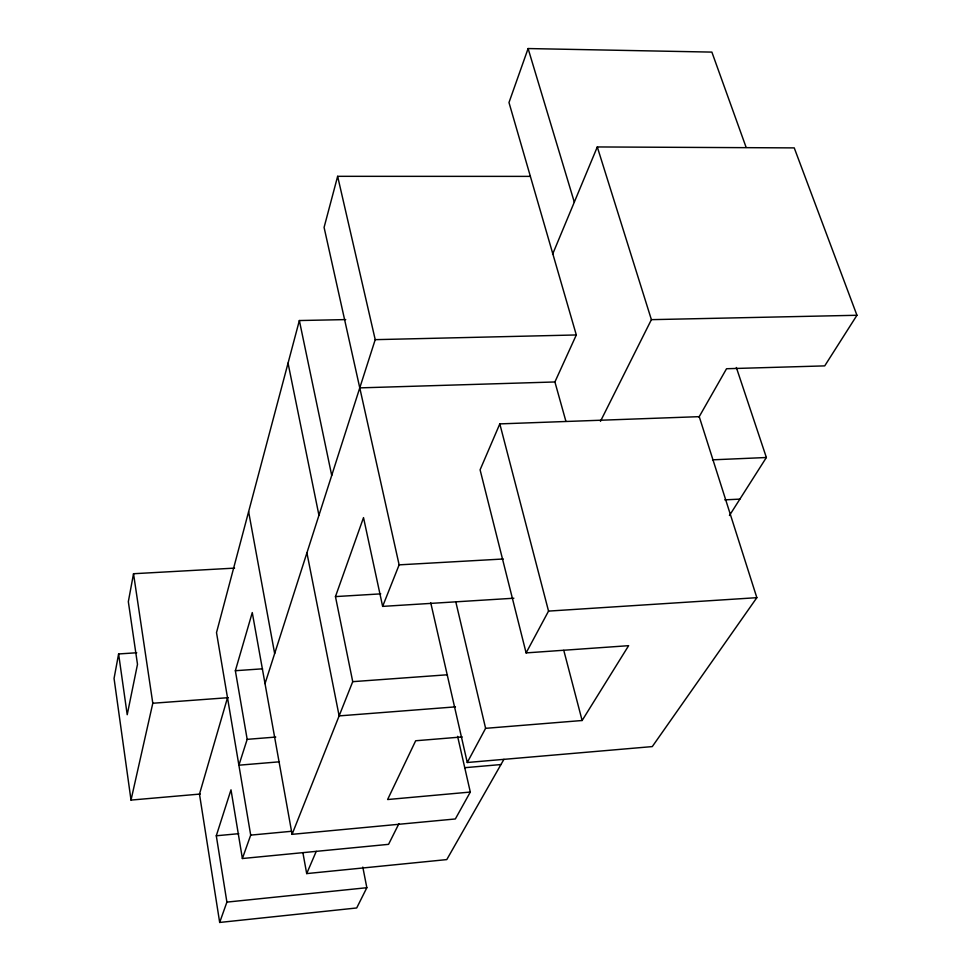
<?xml version="1.0" encoding="UTF-8"?>
<svg xmlns="http://www.w3.org/2000/svg" width="971" height="971" viewBox="0 0 971 971"><rect width="100%" height="100%" fill="white"/><g stroke="black" fill="none" stroke-linecap="round" stroke-linejoin="round"><path stroke-width="1.46" d="M136.741 652.755L118.608 653.956L114.056 678.45L131.012 800.08L200.329 794.035M234.569 568.12L133.525 573.727L128.33 601.68L137.494 664.322L127.213 714.717L118.608 653.956M131.012 800.08L152.799 703.247L133.525 573.727M345.712 319.593L299.359 320.539L216.509 632.619L250.7 835.121L242.386 858.522L388.558 844.345L398.911 823.699M530.372 176.382L337.641 176.321L324.083 227.396L399.13 564.855L382.635 606.39L513.865 598.221M227.505 697.736L199.48 794.12L219.677 922.45L356.697 907.97L366.844 887.712L362.802 867.091M279.43 761.81L238.902 765.197L247.18 739.344L235.358 670.718L252.266 612.58L292.077 834.332L455.35 818.966L470.304 792.057L457.608 736.358M219.677 922.45L226.898 902.108L216.29 835.776L231.001 789.824L242.386 858.522M265.022 683.633L375.219 339.656L337.641 176.321M746.141 147.41L711.877 52.106L528.103 48.55L508.986 102.538L576.313 334.959L555.048 381.652M292.077 834.332L352.728 681.666L335.456 596.595L363.518 517.616L382.635 606.39M552.572 254.317L597.299 146.949L794.242 147.895L856.944 315.272L824.719 365.885L726.539 368.737L698.986 417.081M503.925 759.334L446.781 859.59L306.69 873.597L316.243 851.361M499.81 423.89L480.087 469.818L526.112 652.9L628.625 645.679L582.127 720.506L485.609 728.335L467.269 762.502L652.281 746.59L756.846 597.675L699.229 416.656L499.81 423.89L548.542 611.099L526.112 652.9M600.454 421.341L651.395 319.653L597.299 146.949M729.452 515.516L766.374 457.511L736.346 367.487M226.898 902.108L366.844 887.712M216.29 835.776L238.757 833.676M250.7 835.121L291.47 831.297M470.304 792.057L387.599 799.534L415.673 740.764L462.22 736.94M464.915 767.685L500.951 764.553M247.18 739.344L275.764 737.062M455.448 706.864L339.134 715.894L306.921 552.875M152.799 703.247L228.234 697.676M352.728 681.666L447.437 674.772M235.358 670.718L262.558 668.813M548.542 611.099L756.846 597.675M335.456 596.595L380.766 593.864M399.13 564.855L503.245 558.993M724.779 499.859L739.902 499.118M712.556 459.829L766.374 457.511M359.768 387.878L554.914 381.967L565.875 421.196M375.219 339.656L576.313 334.959M651.395 319.653L856.944 315.272M528.103 48.55L574.31 202.126M563.775 650.339L582.127 720.506M455.763 601.704L485.609 728.335M430.748 602.833L467.269 762.502M299.359 320.539L331.718 475.438M288.047 363.118L318.949 515.31M248.612 511.668L274.659 653.556M302.903 852.732L306.69 873.597"/></g></svg>
